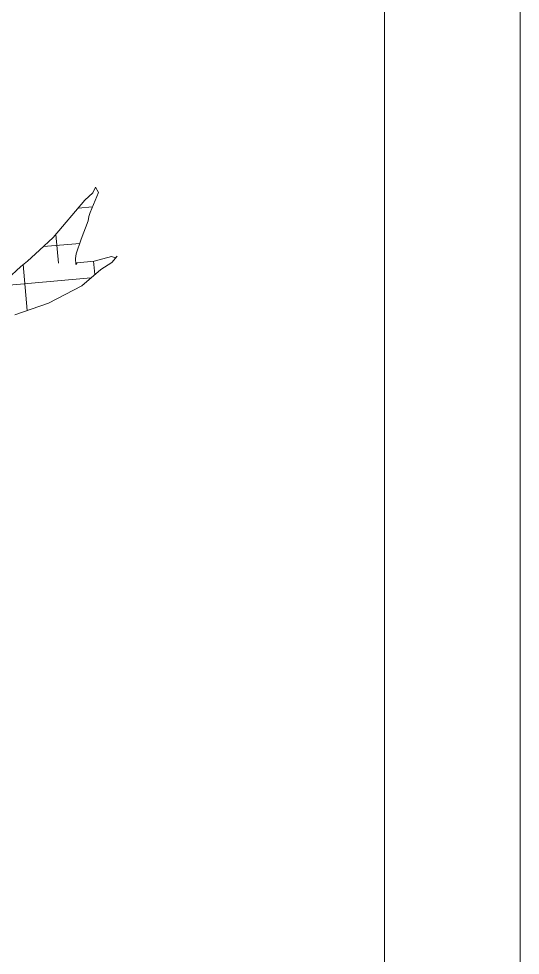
# Model space of a CAD drawing. Header units: metres. Extents: x -56 to -36, y -677 to -309.
# Drawn here: x -38.6406 to -38.502, y -316.2995 to -316.0409 of the extents above; entities that cross this region are included whole.
import ezdxf

# ---------------------------------------------------------------- set-up
doc = ezdxf.new("R2010")
doc.units = ezdxf.units.M
doc.header["$LTSCALE"] = 5
doc.header["$MEASUREMENT"] = 0
doc.layers.add('A-FURN', color=7, linetype='Continuous', lineweight=18)

msp = doc.modelspace()

# ---------------------------------------------------------------- linework, layer by layer
at = {"layer": 'A-FURN'}
for p, q in [((-38.53948, -316.43492), (-38.53948, -315.83492)), ((-38.50198, -316.39742), (-38.50198, -315.87242))]:
    msp.add_line(p, q, dxfattribs=at)
at = {"layer": 'A-FURN', "color": 252}
for p, q in [((-38.61935, -316.08739), (-38.6201, -316.08897)), ((-38.61856, -316.08886), (-38.61935, -316.08739)), ((-38.62232, -316.09093), (-38.63105, -316.10133)), ((-38.6201, -316.08897), (-38.62232, -316.09093)), ((-38.61989, -316.09217), (-38.61856, -316.08886)), ((-38.62019, -316.09283), (-38.62421, -316.09319)), ((-38.62087, -316.09436), (-38.61989, -316.09217)), ((-38.62141, -316.09673), (-38.62123, -316.09548)), ((-38.62123, -316.09548), (-38.62087, -316.09436)), ((-38.62333, -316.10177), (-38.62141, -316.09673)), ((-38.63105, -316.10133), (-38.63483, -316.10481)), ((-38.63033, -316.10048), (-38.62964, -316.10834)), ((-38.62373, -316.10293), (-38.63374, -316.10381)), ((-38.62472, -316.10583), (-38.62333, -316.10177)), ((-38.63483, -316.10481), (-38.63821, -316.10781)), ((-38.62491, -316.10709), (-38.62472, -316.10583)), ((-38.61496, -316.10658), (-38.61974, -316.1078)), ((-38.61381, -316.10693), (-38.61496, -316.10658)), ((-38.6149, -316.10823), (-38.61342, -316.10646)), ((-38.61342, -316.10646), (-38.61381, -316.10693)), ((-38.64004, -316.10929), (-38.64382, -316.11277)), ((-38.63821, -316.10781), (-38.64004, -316.10929)), ((-38.63939, -316.10877), (-38.63829, -316.12143)), ((-38.62486, -316.10874), (-38.62491, -316.10709)), ((-38.62446, -316.10827), (-38.62486, -316.10874)), ((-38.61974, -316.1078), (-38.62446, -316.10827)), ((-38.6199, -316.10782), (-38.61958, -316.11154)), ((-38.61793, -316.11012), (-38.6149, -316.10823)), ((-38.62314, -316.11461), (-38.61793, -316.11012)), ((-38.62063, -316.11245), (-38.64738, -316.11479)), ((-38.63234, -316.11938), (-38.62314, -316.11461)), ((-38.64169, -316.12261), (-38.63234, -316.11938))]:
    msp.add_line(p, q, dxfattribs=at)

doc.saveas('drawing.dxf')
